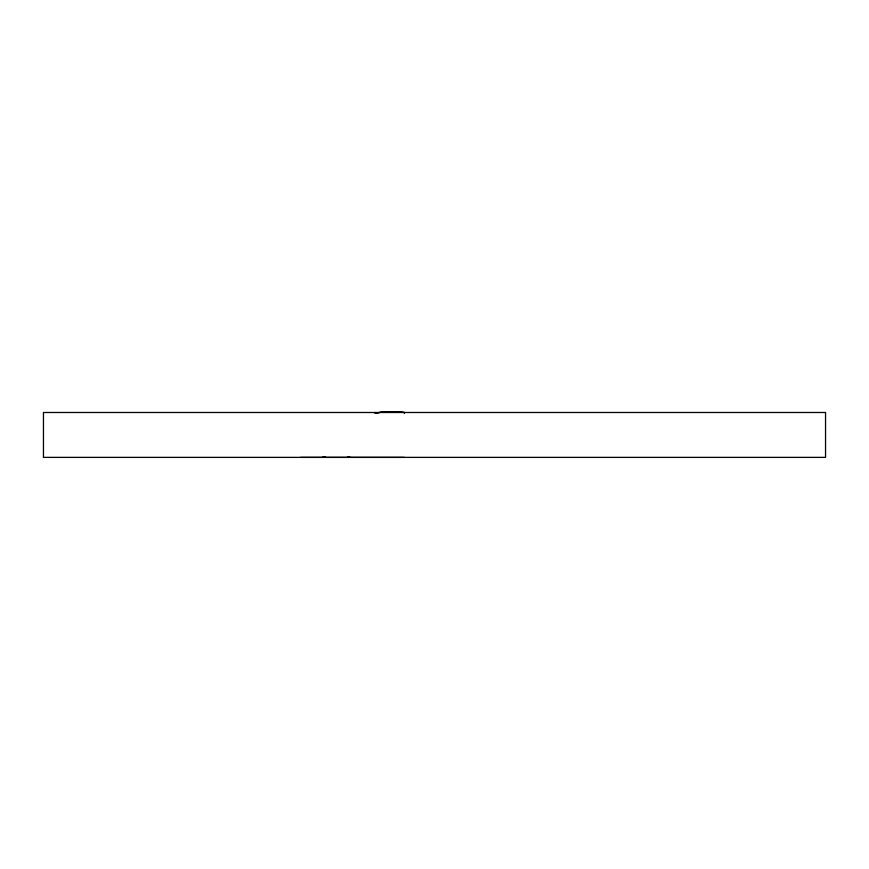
<?xml version="1.0" encoding="UTF-8"?>
<svg xmlns="http://www.w3.org/2000/svg" width="869" height="869" viewBox="0 0 869 869"><rect width="100%" height="100%" fill="white"/><g stroke="black" fill="none" stroke-linecap="round" stroke-linejoin="round"><path stroke-width="1.3" d="M391.691 411.797L394.135 411.667L389.746 411.667L397.513 411.797M391.43 411.797L397.437 411.797M391.169 411.797L404.367 412.493L404.367 413.307M390.898 411.797L397.263 411.797M390.637 411.797L397.024 411.797M390.366 411.797L396.883 411.797M390.105 411.797L396.568 411.797M389.833 411.797L396.188 411.797M389.573 411.797L395.982 411.797M389.312 411.797L395.775 411.797M389.062 411.797L395.547 411.797M388.812 411.797L395.319 411.797M388.573 411.797L395.069 411.797M388.334 411.797L394.819 411.797M388.117 411.797L391.941 411.624A92.288 92.288 0 0 1 404.357 412.46M387.9 411.797L394.569 411.797M387.693 411.797L394.309 411.797M387.324 411.797L394.048 411.797M387.15 411.797L393.787 411.797M386.857 411.797L393.516 411.797M386.738 411.797L393.244 411.797M386.444 411.797L392.984 411.797M300.446 457.376L404.367 457.376M392.723 411.797L386.911 411.787A93.504 93.504 0 0 0 375.658 413.101M350.489 457.376L349.088 457.051A92.896 72.996 89.9 0 0 347.698 456.746M392.451 411.797L391.941 411.624A93.026 93.026 0 0 0 374.778 413.231M322.356 457.355A92.896 72.996 89.9 0 1 325.18 456.725M825.55 412.493L43.45 412.493L43.45 457.376L825.55 457.376L825.55 412.493"/></g></svg>
